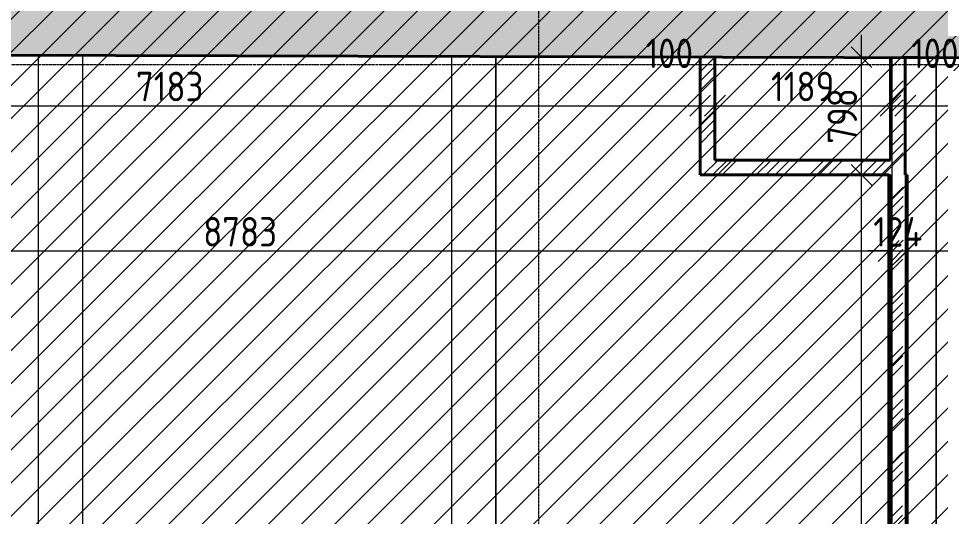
# Model space of a CAD drawing. Header units: millimetres. Extents: x -11886 to 379896, y -8130 to 47743.
# Drawn here: x 243563 to 249807, y 5694 to 9070 of the extents above; entities that cross this region are included whole.
import ezdxf

# ---------------------------------------------------------------- set-up
doc = ezdxf.new("R2010")
doc.units = ezdxf.units.MM
for name, pattern in [('ADSK_Линия сетки', [25, 20, -2.5, 0, -2.5]), ('ADSK_Сверху', [4.5, 3, -1.5]), ('ADSK_Снесено', [4.5, 3, -1.5])]:
    doc.linetypes.add(name, pattern=pattern)
for name, color, linetype, lineweight in [('Каркас', 7, 'Continuous', 18), ('Оси', 7, 'Continuous', 9), ('Размеры', 7, 'Continuous', 9)]:
    doc.layers.add(name, color=color, linetype=linetype, lineweight=lineweight)
doc.layers.add('Стены внутренние', color=5, linetype='Continuous', lineweight=18, true_color=0x0000ff)
doc.layers.add('Стены штриховка', color=5, linetype='Continuous', lineweight=18, true_color=0x0000ff)
doc.styles.add('GOST Common_1', font='GOST_Common.ttf', dxfattribs={"width": 0.9, "height": 200})
doc.dimstyles.new('ADSK_Основной_2_мм_Округление_до_1_мм', dxfattribs={"dimscale": 304.8, "dimtxt": 201.142999, "dimasz": 0.463911, "dimexe": 0.492126, "dimexo": 0.492126, "dimgap": 0.098425, "dimtad": 1, "dimdec": 0, "dimdsep": 46, "dimtxsty": 'GOST Common_1', "dimblk1": 'OBLIQUE', "dimblk2": 'OBLIQUE', "dimsah": 1, "dimcen": 0.09, "dimdle": 0.492126, "dimazin": 2, "dimtfac": 1, "dimtdec": 4, "dimtix": 1, "dimtmove": 0, "dimatfit": 3, "dimfxl": 1, "dimtvp": 1, "dimtolj": 1, "dimtzin": 0, "dimlwd": 20, "dimlwe": 20, "dimarcsym": 2})
doc.dimstyles.new('ADSK_Основной_2_мм_Округление_до_1_мм_1', dxfattribs={"dimscale": 304.8, "dimtxt": 201.142999, "dimasz": 0.463911, "dimexe": 0.492126, "dimexo": 0.492126, "dimgap": 0.098425, "dimtad": 1, "dimdec": 0, "dimdsep": 46, "dimtxsty": 'GOST Common_1', "dimblk1": 'OBLIQUE', "dimblk2": 'OBLIQUE', "dimsah": 1, "dimcen": 0.09, "dimdle": 0.492126, "dimazin": 2, "dimtfac": 1, "dimtdec": 4, "dimtix": 1, "dimtmove": 1, "dimatfit": 3, "dimfxl": 1, "dimtvp": 1, "dimtolj": 1, "dimtzin": 0, "dimlwd": 20, "dimlwe": 20, "dimarcsym": 2})
pattern_1 = [(45, (215977.25, 150), (-179.6051, 179.6051), []), (45, (216040.75, 150), (0, 359.2102), []), (45, (215913.75, 150), (0, 359.2102), [])]

# ---------------------------------------------------------------- blocks, each defined once
blk = doc.blocks.new('_Oblique')
at = {"color": 0, "linetype": 'ByBlock', "lineweight": -2}
blk.add_line((-0.5, -0.5), (0.5, 0.5), dxfattribs=at)
blk = doc.blocks.new('*D2359')
at = {"layer": 'Defpoints', "color": 0, "transparency": 16777216}
for p in [(240672.3, 7593.7), (249455.6, 7593.7), (249455.6, 7493.7)]:
    blk.add_point(p, dxfattribs=at)
at = {"layer": 'Размеры', "color": 0, "lineweight": 20, "transparency": 16777216}
for p, q in [((240522.3, 7493.7), (249605.6, 7493.7)), ((240672.3, 7443.7), (240672.3, 7343.7)), ((249455.6, 7443.7), (249455.6, 7343.7))]:
    blk.add_line(p, q, dxfattribs=at)
at = {"layer": 'Размеры', "color": 0, "lineweight": 20, "transparency": 16777216, "xscale": 141.4, "yscale": 141.4, "zscale": 141.4, "rotation": 180}
blk.add_blockref('_Oblique', (240672.3, 7493.7), dxfattribs=at)
at = {"layer": 'Размеры', "color": 0, "lineweight": 20, "transparency": 16777216, "xscale": 141.4, "yscale": 141.4, "zscale": 141.4}
blk.add_blockref('_Oblique', (249455.6, 7493.7), dxfattribs=at)
at = {"layer": 'Размеры', "color": 0, "lineweight": 20, "transparency": 16777216, "insert": (245064, 7623.7), "char_height": 200, "width": 605.475, "attachment_point": 5, "style": 'GOST Common_1'}
blk.add_mtext('\\A1;8783', dxfattribs=at)
blk = doc.blocks.new('*D2360')
at = {"layer": 'Defpoints', "color": 0, "transparency": 16777216}
for p in [(249455.6, 7593.7), (249579.6, 7593.7), (249579.6, 7493.7)]:
    blk.add_point(p, dxfattribs=at)
at = {"layer": 'Размеры', "color": 0, "lineweight": 20, "transparency": 16777216}
for p, q in [((249455.6, 7493.7), (249314.2, 7493.7)), ((249455.6, 7493.7), (249579.6, 7493.7)), ((249579.6, 7493.7), (249721, 7493.7)), ((249455.6, 7443.7), (249455.6, 7343.7)), ((249579.6, 7443.7), (249579.6, 7343.7))]:
    blk.add_line(p, q, dxfattribs=at)
at = {"layer": 'Размеры', "color": 0, "lineweight": 20, "transparency": 16777216, "xscale": 141.4, "yscale": 141.4, "zscale": 141.4}
blk.add_blockref('_Oblique', (249455.6, 7493.7), dxfattribs=at)
at = {"layer": 'Размеры', "color": 0, "lineweight": 20, "transparency": 16777216, "xscale": 141.4, "yscale": 141.4, "zscale": 141.4, "rotation": 180}
blk.add_blockref('_Oblique', (249579.6, 7493.7), dxfattribs=at)
at = {"layer": 'Размеры', "color": 0, "lineweight": 20, "transparency": 16777216, "insert": (249517.6, 7623.7), "char_height": 200, "width": 429.56, "attachment_point": 5, "style": 'GOST Common_1'}
blk.add_mtext('\\A1;124', dxfattribs=at)
blk = doc.blocks.new('*D2361')
at = {"layer": 'Defpoints', "color": 0, "transparency": 16777216}
for p in [(258106.3, 7980.5), (249579.6, 7593.7), (258106.3, 7493.7)]:
    blk.add_point(p, dxfattribs=at)
at = {"layer": 'Размеры', "color": 0, "lineweight": 20, "transparency": 16777216}
for p, q in [((258106.3, 7830.5), (258106.3, 7343.7)), ((249429.6, 7493.7), (258256.3, 7493.7)), ((249579.6, 7443.7), (249579.6, 7343.7))]:
    blk.add_line(p, q, dxfattribs=at)
at = {"layer": 'Размеры', "color": 0, "lineweight": 20, "transparency": 16777216, "xscale": 141.4, "yscale": 141.4, "zscale": 141.4, "rotation": 180}
blk.add_blockref('_Oblique', (249579.6, 7493.7), dxfattribs=at)
at = {"layer": 'Размеры', "color": 0, "lineweight": 20, "transparency": 16777216, "xscale": 141.4, "yscale": 141.4, "zscale": 141.4}
blk.add_blockref('_Oblique', (258106.3, 7493.7), dxfattribs=at)
at = {"layer": 'Размеры', "color": 0, "lineweight": 20, "transparency": 16777216, "insert": (253842.9, 7623.7), "char_height": 200, "width": 605.475, "attachment_point": 5, "style": 'GOST Common_1'}
blk.add_mtext('\\A1;8527', dxfattribs=at)
blk = doc.blocks.new('*D2372')
at = {"layer": 'Defpoints', "color": 0, "transparency": 16777216}
for p in [(240995.7, 8578.3), (248178.8, 8578.3), (248178.8, 8478.3)]:
    blk.add_point(p, dxfattribs=at)
at = {"layer": 'Размеры', "color": 0, "lineweight": 20, "transparency": 16777216}
for p, q in [((240845.7, 8478.3), (248328.8, 8478.3)), ((240995.7, 8428.3), (240995.7, 8328.3)), ((248178.8, 8428.3), (248178.8, 8328.3))]:
    blk.add_line(p, q, dxfattribs=at)
at = {"layer": 'Размеры', "color": 0, "lineweight": 20, "transparency": 16777216, "xscale": 141.4, "yscale": 141.4, "zscale": 141.4, "rotation": 180}
blk.add_blockref('_Oblique', (240995.7, 8478.3), dxfattribs=at)
at = {"layer": 'Размеры', "color": 0, "lineweight": 20, "transparency": 16777216, "xscale": 141.4, "yscale": 141.4, "zscale": 141.4}
blk.add_blockref('_Oblique', (248178.8, 8478.3), dxfattribs=at)
at = {"layer": 'Размеры', "color": 0, "lineweight": 20, "transparency": 16777216, "insert": (244587.3, 8608.3), "char_height": 200, "width": 560.473, "attachment_point": 5, "style": 'GOST Common_1'}
blk.add_mtext('\\A1;7183', dxfattribs=at)
blk = doc.blocks.new('*D2373')
at = {"layer": 'Defpoints', "color": 0, "transparency": 16777216}
for p in [(248178.8, 8578.3), (248278.8, 8578.3), (248278.8, 8478.3)]:
    blk.add_point(p, dxfattribs=at)
at = {"layer": 'Размеры', "color": 0, "lineweight": 20, "transparency": 16777216}
for p, q in [((248028.8, 8478.3), (248428.8, 8478.3)), ((248178.8, 8428.3), (248178.8, 8328.3)), ((248278.8, 8428.3), (248278.8, 8328.3))]:
    blk.add_line(p, q, dxfattribs=at)
at = {"layer": 'Размеры', "color": 0, "lineweight": 20, "transparency": 16777216, "xscale": 141.4, "yscale": 141.4, "zscale": 141.4, "rotation": 180}
blk.add_blockref('_Oblique', (248178.8, 8478.3), dxfattribs=at)
at = {"layer": 'Размеры', "color": 0, "lineweight": 20, "transparency": 16777216, "xscale": 141.4, "yscale": 141.4, "zscale": 141.4}
blk.add_blockref('_Oblique', (248278.8, 8478.3), dxfattribs=at)
at = {"layer": 'Размеры', "color": 0, "lineweight": 20, "transparency": 16777216, "insert": (247809.4, 8933), "char_height": 200, "width": 409.104, "attachment_point": 1, "line_spacing_factor": 1.022761, "style": 'GOST Common_1'}
blk.add_mtext('\\A1;100', dxfattribs=at)
blk = doc.blocks.new('*D2374')
at = {"layer": 'Defpoints', "color": 0, "transparency": 16777216}
for p in [(248278.8, 8578.3), (249467.6, 8578.3), (249467.6, 8478.3)]:
    blk.add_point(p, dxfattribs=at)
at = {"layer": 'Размеры', "color": 0, "lineweight": 20, "transparency": 16777216}
for p, q in [((248128.8, 8478.3), (249617.6, 8478.3)), ((248278.8, 8428.3), (248278.8, 8328.3)), ((249467.6, 8428.3), (249467.6, 8328.3))]:
    blk.add_line(p, q, dxfattribs=at)
at = {"layer": 'Размеры', "color": 0, "lineweight": 20, "transparency": 16777216, "xscale": 141.4, "yscale": 141.4, "zscale": 141.4, "rotation": 180}
blk.add_blockref('_Oblique', (248278.8, 8478.3), dxfattribs=at)
at = {"layer": 'Размеры', "color": 0, "lineweight": 20, "transparency": 16777216, "xscale": 141.4, "yscale": 141.4, "zscale": 141.4}
blk.add_blockref('_Oblique', (249467.6, 8478.3), dxfattribs=at)
at = {"layer": 'Размеры', "color": 0, "lineweight": 20, "transparency": 16777216, "insert": (248873.2, 8608.3), "char_height": 200, "width": 515.472, "attachment_point": 5, "style": 'GOST Common_1'}
blk.add_mtext('\\A1;1189', dxfattribs=at)
blk = doc.blocks.new('*D2375')
at = {"layer": 'Defpoints', "color": 0, "transparency": 16777216}
for p in [(249467.6, 8578.3), (249567.6, 8578.3), (249567.6, 8478.3)]:
    blk.add_point(p, dxfattribs=at)
at = {"layer": 'Размеры', "color": 0, "lineweight": 20, "transparency": 16777216}
for p, q in [((249317.6, 8478.3), (249717.6, 8478.3)), ((249467.6, 8428.3), (249467.6, 8328.3)), ((249567.6, 8428.3), (249567.6, 8328.3))]:
    blk.add_line(p, q, dxfattribs=at)
at = {"layer": 'Размеры', "color": 0, "lineweight": 20, "transparency": 16777216, "xscale": 141.4, "yscale": 141.4, "zscale": 141.4, "rotation": 180}
blk.add_blockref('_Oblique', (249467.6, 8478.3), dxfattribs=at)
at = {"layer": 'Размеры', "color": 0, "lineweight": 20, "transparency": 16777216, "xscale": 141.4, "yscale": 141.4, "zscale": 141.4}
blk.add_blockref('_Oblique', (249567.6, 8478.3), dxfattribs=at)
at = {"layer": 'Размеры', "color": 0, "lineweight": 20, "transparency": 16777216, "insert": (249607.5, 8933), "char_height": 200, "width": 409.104, "attachment_point": 1, "line_spacing_factor": 1.022761, "style": 'GOST Common_1'}
blk.add_mtext('\\A1;100', dxfattribs=at)
blk = doc.blocks.new('*D2376')
at = {"layer": 'Defpoints', "color": 0, "transparency": 16777216}
for p in [(249567.6, 8578.3), (256786, 8578.3), (256786, 8478.3)]:
    blk.add_point(p, dxfattribs=at)
at = {"layer": 'Размеры', "color": 0, "lineweight": 20, "transparency": 16777216}
for p, q in [((249417.6, 8478.3), (256936, 8478.3)), ((249567.6, 8428.3), (249567.6, 8328.3)), ((256786, 8428.3), (256786, 8328.3))]:
    blk.add_line(p, q, dxfattribs=at)
at = {"layer": 'Размеры', "color": 0, "lineweight": 20, "transparency": 16777216, "xscale": 141.4, "yscale": 141.4, "zscale": 141.4, "rotation": 180}
blk.add_blockref('_Oblique', (249567.6, 8478.3), dxfattribs=at)
at = {"layer": 'Размеры', "color": 0, "lineweight": 20, "transparency": 16777216, "xscale": 141.4, "yscale": 141.4, "zscale": 141.4}
blk.add_blockref('_Oblique', (256786, 8478.3), dxfattribs=at)
at = {"layer": 'Размеры', "color": 0, "lineweight": 20, "transparency": 16777216, "insert": (253176.8, 8608.3), "char_height": 200, "width": 560.473, "attachment_point": 5, "style": 'GOST Common_1'}
blk.add_mtext('\\A1;7218', dxfattribs=at)
blk = doc.blocks.new('*D2379')
at = {"layer": 'Defpoints', "color": 0, "transparency": 16777216}
for p in [(249171.8, 8010), (249271.8, 8010), (249171.8, 2889.5)]:
    blk.add_point(p, dxfattribs=at)
at = {"layer": 'Размеры', "color": 0, "lineweight": 20, "transparency": 16777216}
for p, q in [((249271.8, 2739.5), (249271.8, 8160)), ((249321.8, 8010), (249421.8, 8010)), ((249321.8, 2889.5), (249421.8, 2889.5))]:
    blk.add_line(p, q, dxfattribs=at)
at = {"layer": 'Размеры', "color": 0, "lineweight": 20, "transparency": 16777216, "xscale": 141.4, "yscale": 141.4, "zscale": 141.4}
for p, rotation in [((249271.8, 8010), 90), ((249271.8, 2889.5), 270)]:
    blk.add_blockref('_Oblique', p, dxfattribs=dict(at, rotation=rotation))
at = {"layer": 'Размеры', "color": 0, "lineweight": 20, "transparency": 16777216, "insert": (249141.8, 5449.8), "char_height": 200, "width": 515.472, "attachment_point": 5, "rotation": 90, "style": 'GOST Common_1'}
blk.add_mtext('\\A1;5121', dxfattribs=at)
blk = doc.blocks.new('*D2380')
at = {"layer": 'Defpoints', "color": 0, "transparency": 16777216}
for p in [(248178.8, 8807.6), (249271.8, 8807.6), (249171.8, 8010)]:
    blk.add_point(p, dxfattribs=at)
at = {"layer": 'Размеры', "color": 0, "lineweight": 20, "transparency": 16777216}
for p, q in [((249271.8, 7860), (249271.8, 8957.6)), ((248328.8, 8807.6), (249421.8, 8807.6)), ((249321.8, 8010), (249421.8, 8010))]:
    blk.add_line(p, q, dxfattribs=at)
at = {"layer": 'Размеры', "color": 0, "lineweight": 20, "transparency": 16777216, "xscale": 141.4, "yscale": 141.4, "zscale": 141.4}
for p, rotation in [((249271.8, 8807.6), 90), ((249271.8, 8010), 270)]:
    blk.add_blockref('_Oblique', p, dxfattribs=dict(at, rotation=rotation))
at = {"layer": 'Размеры', "color": 0, "lineweight": 20, "transparency": 16777216, "insert": (249141.8, 8408.8), "char_height": 200, "width": 454.106, "attachment_point": 5, "rotation": 90, "style": 'GOST Common_1'}
blk.add_mtext('\\A1;798', dxfattribs=at)

msp = doc.modelspace()

# ---------------------------------------------------------------- hatches: boundary and pattern name
at = {"lineweight": 13, "true_color": 0x636466, "transparency": 33554559}
h = msp.add_hatch(dxfattribs=at)
h.set_pattern_fill('ANSI31', color=251, scale=50)
h.set_pattern_definition([(45, (215977.25, 85026.59), (-112.2532, 112.2532), [])])
h.paths.add_polyline_path([(265910.66, 8682.3), (272191.2, 8682.3), (272009.87, 43909.21), (262010.47, 43909.21), (262010.47, 21084.06), (262697.11, 21054.57), (262698.93, 11328.12), (216748.38, 11328.12), (216748.38, 8679.25), (216267.75, 8679.25), (216267.75, 456.79), (224250.25, 422.02), (224250.25, 2336.48), (234949.9, 2336.48), (234949.9, -2582.57), (247313.65, -2582.57), (247313.65, 2335.74), (258014.19, 2256.79), (258014.19, 300.23), (265910.66, 300.23)])
at = {"layer": 'Стены внутренние', "true_color": 0xc0c0c0}
h = msp.add_hatch(color=9, dxfattribs=at)
h.paths.add_polyline_path([(258100.32, 8781.42), (258097.49, 9161.43), (251920.52, 9177.75), (251919.51, 8797.75), (258042.56, 8781.57)])
h.paths.add_polyline_path([(250419.52, 8801.72), (250420.34, 9181.72), (243349.52, 9200.41), (243348.51, 8820.41), (249544.59, 8804.03)])
h.paths.add_polyline_path([(241848.52, 8824.38), (241849.34, 9204.37), (234840.13, 9222.9), (234840.13, 8842.9), (241580.64, 8825.08)])
h.paths.add_polyline_path([(233339.13, 8846.87), (233339.95, 9226.87), (231140.59, 9232.68), (231139.59, 8852.68), (232774.02, 8848.36)])
h.paths.add_polyline_path([(229639.59, 8856.65), (229640.41, 9236.65), (224110.28, 9251.26), (224111.02, 8871.26), (227566.27, 8862.13)])
at = {"layer": 'Стены внутренние', "lineweight": 9}
h = msp.add_hatch(dxfattribs=at)
h.set_pattern_fill('FP_1', color=256, style=0, pattern_type=2)
h.set_pattern_definition(pattern_1)
h.paths.add_polyline_path([(248178.79, 8110.03), (248278.79, 8110.03), (248278.79, 8807.38), (248178.79, 8807.64), (248178.79, 8382.97)])
h = msp.add_hatch(dxfattribs=at)
h.set_pattern_fill('FP_1', color=256, style=0, pattern_type=2)
h.set_pattern_definition(pattern_1)
h.paths.add_polyline_path([(249490.08, 8110.03), (249553.53, 8110.03), (249554.77, 8803.95), (249467.6, 8804.24), (249467.6, 8110.03)])
h = msp.add_hatch(dxfattribs=at)
h.set_pattern_fill('FP_1', color=256, style=0, pattern_type=2)
h.set_pattern_definition(pattern_1)
h.paths.add_polyline_path([(249467.6, 8010.03), (249553.35, 8010.03), (249553.53, 8110.03), (248178.79, 8110.03), (248178.79, 8010.03), (249457.6, 8010.03)])
h = msp.add_hatch(dxfattribs=at)
h.set_pattern_fill('FP_1', color=256, style=0, pattern_type=2)
h.set_pattern_definition(pattern_1)
h.paths.add_polyline_path([(249567.6, 2889.5), (249567.6, 2889.57), (249544.19, 2889.61), (249553.35, 8010.03), (249467.6, 8010.03), (249467.6, 2889.5), (249544.19, 2889.5)])

# ---------------------------------------------------------------- linework, layer by layer
at = {"layer": 'Каркас', "color": 253, "linetype": 'ADSK_Сверху', "true_color": 0xb2b2b2}
for p, q in [((243837.98, 8819.12), (243695.73, 8819.49)), ((243695.73, 8819.49), (243695.73, 2609.73)), ((246795.73, 8811.3), (246495.73, 8812.09)), ((246495.73, 8812.09), (246495.73, 2609.73)), ((246795.73, 2609.73), (246795.73, 8811.3)), ((249777.52, 8803.42), (249477.52, 8804.21)), ((249477.52, 8804.21), (249477.52, 2609.73)), ((249777.52, 2609.73), (249777.52, 8803.42))]:
    msp.add_line(p, q, dxfattribs=at)
at = {"layer": 'Каркас', "color": 253, "linetype": 'ADSK_Сверху', "true_color": 0xaaaaaa}
for p, q in [((243695.73, 8819.49), (243695.73, 2609.73)), ((243695.73, 8819.49), (243995.73, 8818.7)), ((243995.73, 8818.7), (243995.73, 2609.73)), ((246495.73, 8812.09), (246495.73, 2609.73)), ((246495.73, 8812.09), (246795.73, 8811.3)), ((246795.73, 8811.3), (246795.73, 2609.73)), ((249477.52, 8804.21), (249477.52, 2609.73)), ((249477.52, 8804.21), (249777.52, 8803.42)), ((249777.52, 8803.42), (249777.52, 2609.73))]:
    msp.add_line(p, q, dxfattribs=at)
at = {"layer": 'Оси', "linetype": 'ADSK_Линия сетки'}
for p, q in [((247087.16, -5309.21), (247087.16, 44684.79)), ((204891.03, 8756.79), (273118.97, 8756.79))]:
    msp.add_line(p, q, dxfattribs=at)
at = {"layer": 'Стены внутренние', "color": 18, "lineweight": 40, "true_color": 0x000000}
for p, q in [((243348.51, 8820.41), (250419.52, 8801.72)), ((248178.79, 8807.64), (248178.79, 8010.03)), ((248278.79, 8110.03), (248278.79, 8807.38)), ((249467.6, 8804.24), (249467.6, 8110.03)), ((249567.6, 8010.03), (249567.6, 8803.97)), ((249467.6, 8110.03), (248278.79, 8110.03)), ((248178.79, 8010.03), (249455.6, 8010.03)), ((249455.6, 8010.03), (249455.6, 2889.5)), ((249579.6, 8010.03), (249567.6, 8010.03)), ((249579.6, 2889.5), (249579.6, 8010.03))]:
    msp.add_line(p, q, dxfattribs=at)
at = {"layer": 'Стены внутренние', "color": 18, "linetype": 'ADSK_Снесено', "lineweight": 40, "true_color": 0x000000}
msp.add_line((249674.77, 8803.74), (249554.77, 8803.95), dxfattribs=at)
at = {"layer": 'Стены внутренние', "color": 18, "linetype": 'ADSK_Сверху', "true_color": 0x000000}
msp.add_line((249381.32, 8110.03), (249369.02, 8110.03), dxfattribs=at)
at = {"layer": 'Стены штриховка'}
for p, q in [((249467.6, 8010.03), (249455.6, 8010.03)), ((249457.6, 8010.03), (249457.6, 2889.5)), ((249467.6, 8010.03), (249467.6, 2889.5)), ((249567.6, 8010.03), (249567.6, 2889.5)), ((249577.6, 8010.03), (249577.6, 2889.5))]:
    msp.add_line(p, q, dxfattribs=at)

# ---------------------------------------------------------------- dimensions: what is measured, and where the dimension line sits
at = {"layer": 'Размеры', "lineweight": 20}
for base, p1, p2, picture, middle in [((248278.79, 8478.34), (248178.79, 8578.32), (248278.79, 8578.32), '*D2373', (248013.94, 8636.37)), ((249567.6, 8478.34), (249467.6, 8578.32), (249567.6, 8578.32), '*D2375', (249812.06, 8636.37))]:
    dim = msp.add_linear_dim(base=base, p1=p1, p2=p2, dimstyle='ADSK_Основной_2_мм_Округление_до_1_мм_1', override={"dimpost": '<>', "dimfxl": 100}, dxfattribs=at)
    dim.commit()
    dim.dimension.update_dxf_attribs({"geometry": picture, "text_midpoint": middle, "dimtype": 160})
for base, p1, p2, override, picture, middle in [((249271.82, 8807.64), (249171.84, 8010.03), (248178.79, 8807.64), {"dimpost": '<>', "dimfxl": 1273.708592}, '*D2380', (249141.82, 8408.83)), ((249271.82, 8010.03), (249171.84, 2889.5), (249171.84, 8010.03), {"dimpost": '<>', "dimfxl": 5120.522154}, '*D2379', (249141.82, 5449.77))]:
    dim = msp.add_linear_dim(base=base, p1=p1, p2=p2, angle=90, dimstyle='ADSK_Основной_2_мм_Округление_до_1_мм', override=override, dxfattribs=at)
    dim.commit()
    dim.dimension.update_dxf_attribs({"geometry": picture, "text_midpoint": middle})
for base, p1, p2, override, picture, middle in [((248178.79, 8478.34), (240995.73, 8578.32), (248178.79, 8578.32), {"dimpost": '<>', "dimfxl": 7183.060555}, '*D2372', (244587.26, 8608.34)), ((249467.6, 8478.34), (248278.79, 8578.32), (249467.6, 8578.32), {"dimpost": '<>', "dimfxl": 1188.806665}, '*D2374', (248873.2, 8608.34)), ((256785.96, 8478.34), (249567.6, 8578.32), (256785.96, 8578.32), {"dimpost": '<>', "dimfxl": 7218.360411}, '*D2376', (253176.78, 8608.34)), ((258106.28, 7493.72), (249579.6, 7593.71), (258106.28, 7980.53), {"dimpost": '<>', "dimfxl": 8535.451266}, '*D2361', (253842.94, 7623.72)), ((249455.6, 7493.72), (240672.31, 7593.71), (249455.6, 7593.71), {"dimpost": '<>', "dimfxl": 8783.292571}, '*D2359', (245063.95, 7623.72)), ((249579.6, 7493.72), (249455.6, 7593.71), (249579.6, 7593.71), {"dimpost": '<>', "dimfxl": 124}, '*D2360', (249517.6, 7623.72))]:
    dim = msp.add_linear_dim(base=base, p1=p1, p2=p2, dimstyle='ADSK_Основной_2_мм_Округление_до_1_мм', override=override, dxfattribs=at)
    dim.commit()
    dim.dimension.update_dxf_attribs({"geometry": picture, "text_midpoint": middle})

doc.saveas('drawing.dxf')
